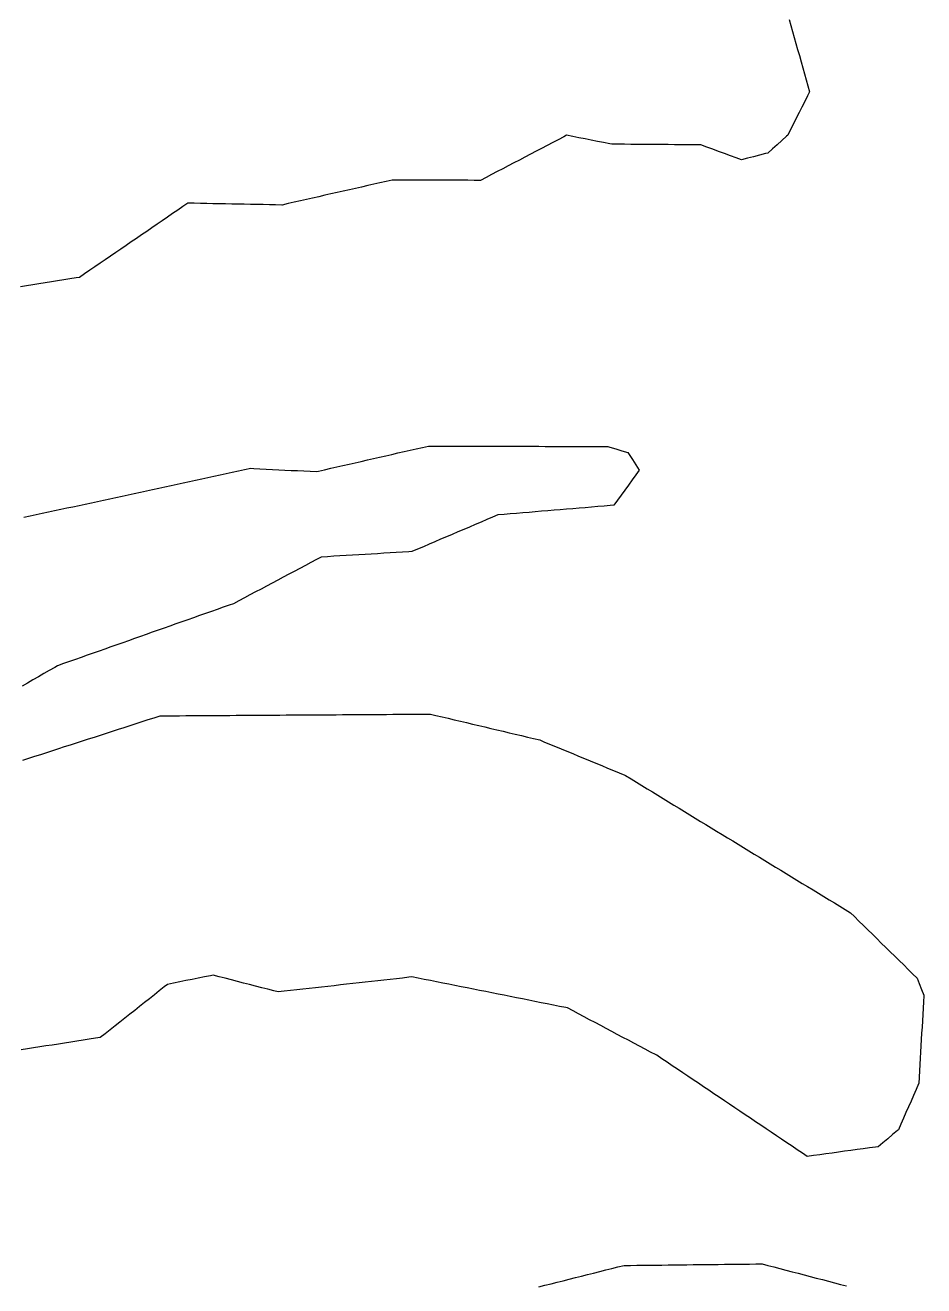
# Model space of a CAD drawing. Header units: millimetres. Extents: x 257 to 2289, y 96 to 1983.
# Drawn here: x 411.5 to 554.8, y 1252.6 to 1453.6 of the extents above; entities that cross this region are included whole.
import ezdxf

# ---------------------------------------------------------------- set-up
doc = ezdxf.new("R2010")
doc.units = ezdxf.units.MM
doc.layers.add('ALL_ISLANDS', color=7, linetype='Continuous')
doc.layers.add('OUTLINE_ISLAND_01', color=7, linetype='Continuous')

msp = doc.modelspace()

# ---------------------------------------------------------------- linework, layer by layer
at = {"layer": 'ALL_ISLANDS'}
for points in [[(533.3287, 1454.5162), (533.5995, 1453.5536), (533.8704, 1452.591), (534.1413, 1451.6283), (534.4122, 1450.6657), (534.6831, 1449.7031), (534.9539, 1448.7405), (535.2248, 1447.7779), (535.4957, 1446.8153), (535.7666, 1445.8527), (536.0374, 1444.8901), (536.3083, 1443.9274), (536.5792, 1442.9648), (536.2619, 1442.3353), (535.8119, 1441.4423), (535.3618, 1440.5493), (534.9117, 1439.6563), (534.4617, 1438.7633), (534.0116, 1437.8703), (533.5615, 1436.9773), (533.1115, 1436.0843), (532.8896, 1435.8843), (532.147, 1435.2147), (531.4043, 1434.545), (530.6616, 1433.8754), (529.9189, 1433.2057), (529.5794, 1433.1192), (528.6103, 1432.8724), (527.6413, 1432.6255), (526.6722, 1432.3787), (525.7032, 1432.1318), (524.891, 1432.4319), (523.9529, 1432.7784), (523.0149, 1433.125), (522.0769, 1433.4716), (521.1389, 1433.8181), (520.2008, 1434.1647), (519.2628, 1434.5112), (519.0563, 1434.5127), (518.0563, 1434.5199), (517.0563, 1434.5271), (516.0563, 1434.5343), (515.0564, 1434.5415), (514.0564, 1434.5487), (513.0564, 1434.5559), (512.0564, 1434.5631), (511.0565, 1434.5703), (510.0565, 1434.5776), (509.0565, 1434.5848), (508.0565, 1434.592), (507.0566, 1434.5992), (506.0566, 1434.6064), (505.0566, 1434.6136), (504.7107, 1434.6817), (503.7296, 1434.8749), (502.7484, 1435.068), (501.7672, 1435.2612), (500.7861, 1435.4544), (499.8049, 1435.6476), (498.8238, 1435.8408), (497.8426, 1436.034), (497.3972, 1435.8012), (496.511, 1435.3379), (495.6248, 1434.8746), (494.7385, 1434.4114), (493.8523, 1433.9481), (492.9661, 1433.4849), (492.0799, 1433.0216), (491.1936, 1432.5584), (490.3074, 1432.0951), (489.4212, 1431.6319), (488.535, 1431.1686), (487.6487, 1430.7054), (486.7625, 1430.2421), (485.8763, 1429.7788), (484.9901, 1429.3156), (484.1038, 1428.8523), (484.0728, 1428.8524), (483.0728, 1428.8561), (482.0728, 1428.8598), (481.0728, 1428.8635), (480.0728, 1428.8671), (479.0728, 1428.8708), (478.0728, 1428.8745), (477.0728, 1428.8782), (476.0728, 1428.8818), (475.0728, 1428.8855), (474.0728, 1428.8892), (473.0728, 1428.8929), (472.0728, 1428.8965), (471.0729, 1428.9002), (470.0729, 1428.9039), (470.0115, 1428.89), (469.036, 1428.6697), (468.0606, 1428.4493), (467.0852, 1428.229), (466.1098, 1428.0086), (465.1344, 1427.7883), (464.1589, 1427.5679), (463.1835, 1427.3476), (462.2081, 1427.1272), (461.2327, 1426.9069), (460.2572, 1426.6865), (459.2818, 1426.4662), (458.3064, 1426.2459), (457.331, 1426.0255), (456.3556, 1425.8052), (455.3801, 1425.5848), (454.4047, 1425.3645), (453.4293, 1425.1441), (452.4539, 1424.9238), (452.4327, 1424.9242), (451.4329, 1424.9433), (450.4331, 1424.9625), (449.4332, 1424.9816), (448.4334, 1425.0007), (447.4336, 1425.0199), (446.4338, 1425.039), (445.434, 1425.0581), (444.4342, 1425.0773), (443.4343, 1425.0964), (442.4345, 1425.1155), (441.4347, 1425.1347), (440.4349, 1425.1538), (439.4351, 1425.173), (438.4353, 1425.1921), (437.4354, 1425.2112), (436.6477, 1424.6725), (435.8223, 1424.108), (434.9969, 1423.5435), (434.1715, 1422.979), (433.346, 1422.4145), (432.5206, 1421.85), (431.6952, 1421.2855), (430.8697, 1420.721), (430.0443, 1420.1564), (429.2189, 1419.5919), (428.3935, 1419.0274), (427.568, 1418.4629), (426.7426, 1417.8984), (425.9172, 1417.3339), (425.0918, 1416.7694), (424.2663, 1416.2049), (423.4409, 1415.6404), (422.6155, 1415.0759), (421.79, 1414.5114), (420.9646, 1413.9469), (420.1392, 1413.3824), (419.6137, 1413.2981), (418.6263, 1413.1398), (417.6389, 1412.9814), (416.6515, 1412.8231), (415.6641, 1412.6648), (414.6767, 1412.5065), (413.6894, 1412.3482), (412.702, 1412.1898), (411.7146, 1412.0315), (410.7272, 1411.8732)], [(411.2885, 1375.1321), (412.2659, 1375.3431), (413.2434, 1375.5541), (414.2209, 1375.7652), (415.1984, 1375.9762), (416.1759, 1376.1872), (417.1533, 1376.3983), (418.1308, 1376.6093), (419.1083, 1376.8204), (420.0858, 1377.0314), (421.0633, 1377.2424), (422.0407, 1377.4535), (423.0182, 1377.6645), (423.9957, 1377.8755), (424.9732, 1378.0866), (425.9506, 1378.2976), (426.9281, 1378.5086), (427.9056, 1378.7197), (428.8831, 1378.9307), (429.8606, 1379.1417), (430.838, 1379.3528), (431.8155, 1379.5638), (432.793, 1379.7748), (433.7705, 1379.9859), (434.748, 1380.1969), (435.7254, 1380.408), (436.7029, 1380.619), (437.6804, 1380.83), (438.6579, 1381.0411), (439.6353, 1381.2521), (440.6128, 1381.4631), (441.5903, 1381.6742), (442.5678, 1381.8852), (443.5453, 1382.0962), (444.5227, 1382.3073), (445.5002, 1382.5183), (446.4777, 1382.7293), (447.4552, 1382.9404), (447.9261, 1382.9166), (448.9248, 1382.8662), (449.9235, 1382.8158), (450.9223, 1382.7653), (451.921, 1382.7149), (452.9197, 1382.6645), (453.9184, 1382.6141), (454.9172, 1382.5637), (455.9159, 1382.5132), (456.9146, 1382.4628), (457.9134, 1382.4124), (458.2631, 1382.4921), (459.2381, 1382.7144), (460.2131, 1382.9367), (461.1881, 1383.159), (462.1631, 1383.3813), (463.138, 1383.6035), (464.113, 1383.8258), (465.088, 1384.0481), (466.063, 1384.2704), (467.038, 1384.4927), (468.0129, 1384.7149), (468.9879, 1384.9372), (469.9629, 1385.1595), (470.9379, 1385.3818), (471.9129, 1385.6041), (472.8879, 1385.8263), (473.8628, 1386.0486), (474.8378, 1386.2709), (475.8128, 1386.4932), (476.4254, 1386.4915), (477.4254, 1386.4887), (478.4254, 1386.4859), (479.4254, 1386.4831), (480.4254, 1386.4803), (481.4254, 1386.4775), (482.4254, 1386.4747), (483.4254, 1386.4719), (484.4254, 1386.4691), (485.4254, 1386.4663), (486.4254, 1386.4635), (487.4254, 1386.4607), (488.4254, 1386.4579), (489.4254, 1386.4551), (490.4254, 1386.4523), (491.4254, 1386.4495), (492.4254, 1386.4467), (493.4254, 1386.4439), (494.4254, 1386.4411), (495.4254, 1386.4383), (496.4254, 1386.4355), (497.4254, 1386.4327), (498.4254, 1386.4299), (499.4253, 1386.4271), (500.4253, 1386.4243), (501.4253, 1386.4215), (502.4253, 1386.4187), (503.4253, 1386.4159), (504.4253, 1386.4131), (504.7545, 1386.3124), (505.7107, 1386.0197), (506.6669, 1385.727), (507.6231, 1385.4343), (507.7947, 1385.163), (508.3291, 1384.3178), (508.8636, 1383.4726), (509.398, 1382.6274), (508.8664, 1381.8937), (508.2797, 1381.0839), (507.693, 1380.2741), (507.1063, 1379.4643), (506.5195, 1378.6545), (505.9328, 1377.8448), (505.3461, 1377.035), (504.7997, 1376.9896), (503.8031, 1376.9069), (502.8066, 1376.8242), (501.81, 1376.7415), (500.8134, 1376.6588), (499.8168, 1376.5761), (498.8203, 1376.4934), (497.8237, 1376.4107), (496.8271, 1376.3279), (495.8306, 1376.2452), (494.834, 1376.1625), (493.8374, 1376.0798), (492.8408, 1375.9971), (491.8443, 1375.9144), (490.8477, 1375.8317), (489.8511, 1375.749), (488.8545, 1375.6663), (487.858, 1375.5836), (486.8614, 1375.5008), (486.0236, 1375.1436), (485.1037, 1374.7514), (484.1839, 1374.3591), (483.264, 1373.9669), (482.3441, 1373.5746), (481.4243, 1373.1824), (480.5044, 1372.7902), (479.5845, 1372.3979), (478.6647, 1372.0057), (477.7448, 1371.6134), (476.8249, 1371.2212), (475.9051, 1370.829), (474.9852, 1370.4367), (474.0654, 1370.0445), (473.1455, 1369.6522), (472.6707, 1369.6237), (471.6725, 1369.5637), (470.6743, 1369.5036), (469.6761, 1369.4436), (468.6779, 1369.3836), (467.6797, 1369.3235), (466.6815, 1369.2635), (465.6833, 1369.2035), (464.6851, 1369.1434), (463.6869, 1369.0834), (462.6887, 1369.0234), (461.6906, 1368.9634), (460.6924, 1368.9033), (459.6942, 1368.8433), (458.696, 1368.7833), (457.9385, 1368.3811), (457.0553, 1367.9121), (456.1721, 1367.4432), (455.2889, 1366.9742), (454.4057, 1366.5052), (453.5224, 1366.0363), (452.6392, 1365.5673), (451.756, 1365.0984), (450.8728, 1364.6294), (449.9896, 1364.1604), (449.1063, 1363.6915), (448.2231, 1363.2225), (447.3399, 1362.7535), (446.4567, 1362.2846), (445.5735, 1361.8156), (444.6903, 1361.3467), (444.0097, 1361.1066), (443.0666, 1360.7739), (442.1236, 1360.4413), (441.1805, 1360.1086), (440.2375, 1359.776), (439.2944, 1359.4433), (438.3514, 1359.1107), (437.4083, 1358.778), (436.4653, 1358.4454), (435.5222, 1358.1127), (434.5792, 1357.78), (433.6361, 1357.4474), (432.6931, 1357.1147), (431.75, 1356.7821), (430.807, 1356.4494), (429.8639, 1356.1168), (428.9209, 1355.7841), (427.9778, 1355.4515), (427.0348, 1355.1188), (426.0917, 1354.7862), (425.1487, 1354.4535), (424.2057, 1354.1209), (423.2626, 1353.7882), (422.3196, 1353.4555), (421.3765, 1353.1229), (420.4335, 1352.7902), (419.4904, 1352.4576), (418.5474, 1352.1249), (417.6043, 1351.7923), (416.6613, 1351.4596), (416.195, 1351.1909), (415.3286, 1350.6915), (414.4623, 1350.1921), (413.5959, 1349.6927), (412.7295, 1349.1933), (411.8631, 1348.6939), (410.9968, 1348.1945)], [(411.1204, 1336.4036), (412.072, 1336.7109), (413.0236, 1337.0182), (413.9752, 1337.3255), (414.9268, 1337.6328), (415.8784, 1337.9401), (416.8301, 1338.2474), (417.7817, 1338.5547), (418.7333, 1338.862), (419.6849, 1339.1693), (420.6365, 1339.4766), (421.5881, 1339.7839), (422.5397, 1340.0911), (423.4914, 1340.3984), (424.443, 1340.7057), (425.3946, 1341.013), (426.3462, 1341.3203), (427.2978, 1341.6276), (428.2494, 1341.9349), (429.2011, 1342.2422), (430.1527, 1342.5495), (431.1043, 1342.8568), (432.0559, 1343.1641), (433.0075, 1343.4713), (433.1092, 1343.472), (434.1091, 1343.4784), (435.1091, 1343.4848), (436.1091, 1343.4912), (437.1091, 1343.4976), (438.109, 1343.504), (439.109, 1343.5104), (440.109, 1343.5167), (441.109, 1343.5231), (442.109, 1343.5295), (443.1089, 1343.5359), (444.1089, 1343.5423), (445.1089, 1343.5487), (446.1089, 1343.5551), (447.1089, 1343.5615), (448.1088, 1343.5679), (449.1088, 1343.5743), (450.1088, 1343.5807), (451.1088, 1343.5871), (452.1088, 1343.5935), (453.1087, 1343.5998), (454.1087, 1343.6062), (455.1087, 1343.6126), (456.1087, 1343.619), (457.1087, 1343.6254), (458.1086, 1343.6318), (459.1086, 1343.6382), (460.1086, 1343.6446), (461.1086, 1343.651), (462.1086, 1343.6574), (463.1085, 1343.6638), (464.1085, 1343.6702), (465.1085, 1343.6766), (466.1085, 1343.683), (467.1085, 1343.6893), (468.1084, 1343.6957), (469.1084, 1343.7021), (470.1084, 1343.7085), (471.1084, 1343.7149), (472.1084, 1343.7213), (473.1083, 1343.7277), (474.1083, 1343.7341), (475.1083, 1343.7405), (476.1083, 1343.7469), (477.0013, 1343.5353), (477.9744, 1343.3047), (478.9474, 1343.0741), (479.9205, 1342.8435), (480.8935, 1342.613), (481.8666, 1342.3824), (482.8396, 1342.1518), (483.8127, 1341.9212), (484.7858, 1341.6907), (485.7588, 1341.4601), (486.7319, 1341.2295), (487.7049, 1340.9989), (488.678, 1340.7683), (489.651, 1340.5378), (490.6241, 1340.3072), (491.5971, 1340.0766), (492.5702, 1339.846), (493.5432, 1339.6155), (494.1978, 1339.3451), (495.122, 1338.9632), (496.0463, 1338.5814), (496.9705, 1338.1996), (497.8947, 1337.8178), (498.819, 1337.4359), (499.7432, 1337.0541), (500.6675, 1336.6723), (501.5917, 1336.2905), (502.5159, 1335.9087), (503.4402, 1335.5268), (504.3644, 1335.145), (505.2886, 1334.7632), (506.2129, 1334.3814), (507.1371, 1333.9995), (507.2524, 1333.9292), (508.1062, 1333.4086), (508.9599, 1332.8879), (509.8137, 1332.3673), (510.6675, 1331.8466), (511.5212, 1331.326), (512.375, 1330.8053), (513.2288, 1330.2847), (514.0826, 1329.764), (514.9363, 1329.2434), (515.7901, 1328.7227), (516.6439, 1328.202), (517.4976, 1327.6814), (518.3514, 1327.1607), (519.2052, 1326.6401), (520.0589, 1326.1194), (520.9127, 1325.5988), (521.7665, 1325.0781), (522.6202, 1324.5575), (523.474, 1324.0368), (524.3278, 1323.5162), (525.1815, 1322.9955), (526.0353, 1322.4749), (526.8891, 1321.9542), (527.7429, 1321.4336), (528.5966, 1320.9129), (529.4504, 1320.3923), (530.3042, 1319.8716), (531.1579, 1319.351), (532.0117, 1318.8303), (532.8655, 1318.3097), (533.7192, 1317.789), (534.573, 1317.2684), (535.4268, 1316.7477), (536.2805, 1316.227), (537.1343, 1315.7064), (537.9881, 1315.1857), (538.8418, 1314.6651), (539.6956, 1314.1444), (540.5494, 1313.6238), (541.4032, 1313.1031), (542.2569, 1312.5825), (543.1107, 1312.0618), (543.7417, 1311.443), (544.4557, 1310.7428), (545.1697, 1310.0427), (545.8837, 1309.3425), (546.5977, 1308.6423), (547.3116, 1307.9422), (548.0256, 1307.242), (548.7396, 1306.5419), (549.4536, 1305.8417), (550.1676, 1305.1415), (550.8816, 1304.4414), (551.5955, 1303.7412), (552.3095, 1303.041), (553.0235, 1302.3409), (553.7375, 1301.6407), (554.0735, 1300.7802), (554.4372, 1299.8487), (554.801, 1298.9172), (554.7965, 1298.8375), (554.7404, 1297.8391), (554.6843, 1296.8406), (554.6281, 1295.8422), (554.572, 1294.8438), (554.5159, 1293.8454), (554.4598, 1292.8469), (554.4037, 1291.8485), (554.3476, 1290.8501), (554.2915, 1289.8517), (554.2354, 1288.8532), (554.1793, 1287.8548), (554.1231, 1286.8564), (554.067, 1285.858), (554.0109, 1284.8595), (553.9748, 1284.7775), (553.572, 1283.8622), (553.1692, 1282.9469), (552.7664, 1282.0316), (552.3637, 1281.1163), (551.9609, 1280.201), (551.5581, 1279.2857), (551.1553, 1278.3704), (550.7525, 1277.4551), (550.5948, 1277.3232), (549.8279, 1276.6815), (549.061, 1276.0397), (548.294, 1275.398), (547.5271, 1274.7563), (547.1228, 1274.701), (546.132, 1274.5654), (545.1412, 1274.4299), (544.1505, 1274.2944), (543.1597, 1274.1588), (542.1689, 1274.0233), (541.1781, 1273.8878), (540.1874, 1273.7522), (539.1966, 1273.6167), (538.2058, 1273.4811), (537.2151, 1273.3456), (536.2243, 1273.2101), (535.4519, 1273.7285), (534.6216, 1274.2858), (533.7913, 1274.8431), (532.961, 1275.4004), (532.1306, 1275.9578), (531.3003, 1276.5151), (530.47, 1277.0724), (529.6397, 1277.6297), (528.8094, 1278.187), (527.9791, 1278.7443), (527.1488, 1279.3016), (526.3185, 1279.8589), (525.4882, 1280.4162), (524.6579, 1280.9735), (523.8276, 1281.5309), (522.9973, 1282.0882), (522.167, 1282.6455), (521.3367, 1283.2028), (520.5064, 1283.7601), (519.6761, 1284.3174), (518.8458, 1284.8747), (518.0155, 1285.432), (517.1852, 1285.9893), (516.3549, 1286.5467), (515.5246, 1287.104), (514.6943, 1287.6613), (513.864, 1288.2186), (513.0336, 1288.7759), (512.2033, 1289.3332), (512.1068, 1289.3845), (511.2236, 1289.8536), (510.3404, 1290.3227), (509.4573, 1290.7918), (508.5741, 1291.2609), (507.691, 1291.7299), (506.8078, 1292.199), (505.9247, 1292.6681), (505.0415, 1293.1372), (504.1584, 1293.6063), (503.2752, 1294.0754), (502.3921, 1294.5445), (501.5089, 1295.0135), (500.6258, 1295.4826), (499.7426, 1295.9517), (498.8595, 1296.4208), (497.9763, 1296.8899), (497.6861, 1296.9476), (496.7053, 1297.1426), (495.7245, 1297.3376), (494.7437, 1297.5327), (493.7629, 1297.7277), (492.7821, 1297.9227), (491.8013, 1298.1177), (490.8205, 1298.3128), (489.8397, 1298.5078), (488.8589, 1298.7028), (487.8781, 1298.8978), (486.8973, 1299.0929), (485.9165, 1299.2879), (484.9357, 1299.4829), (483.9549, 1299.6779), (482.9741, 1299.873), (481.9933, 1300.068), (481.0125, 1300.263), (480.0317, 1300.458), (479.0509, 1300.6531), (478.0701, 1300.8481), (477.0893, 1301.0431), (476.1085, 1301.2381), (475.1277, 1301.4332), (474.1469, 1301.6282), (473.1661, 1301.8232), (472.6819, 1301.7691), (471.6881, 1301.6582), (470.6943, 1301.5472), (469.7005, 1301.4362), (468.7066, 1301.3252), (467.7128, 1301.2142), (466.719, 1301.1033), (465.7252, 1300.9923), (464.7313, 1300.8813), (463.7375, 1300.7703), (462.7437, 1300.6594), (461.7499, 1300.5484), (460.7561, 1300.4374), (459.7622, 1300.3264), (458.7684, 1300.2154), (457.7746, 1300.1045), (456.7808, 1299.9935), (455.7869, 1299.8825), (454.7931, 1299.7715), (453.7993, 1299.6605), (452.8055, 1299.5496), (451.8116, 1299.4386), (451.148, 1299.6104), (450.1799, 1299.861), (449.2119, 1300.1117), (448.2438, 1300.3623), (447.2757, 1300.613), (446.3076, 1300.8636), (445.3395, 1301.1142), (444.3714, 1301.3649), (443.4034, 1301.6155), (442.4353, 1301.8662), (441.4672, 1302.1168), (441.044, 1302.0312), (440.0638, 1301.8331), (439.0837, 1301.635), (438.1035, 1301.4368), (437.1233, 1301.2387), (436.1431, 1301.0406), (435.163, 1300.8424), (434.1828, 1300.6443), (433.655, 1300.2265), (432.871, 1299.6058), (432.087, 1298.9851), (431.3029, 1298.3643), (430.5189, 1297.7436), (429.7348, 1297.1229), (428.9508, 1296.5022), (428.1667, 1295.8815), (427.3827, 1295.2608), (426.5987, 1294.6401), (425.8146, 1294.0194), (425.0306, 1293.3987), (424.2465, 1292.778), (423.4625, 1292.1572), (422.7037, 1292.0405), (421.7153, 1291.8885), (420.7269, 1291.7364), (419.7386, 1291.5844), (418.7502, 1291.4323), (417.7618, 1291.2803), (416.7734, 1291.1282), (415.7851, 1290.9762), (414.7967, 1290.8241), (413.8083, 1290.6721), (412.8199, 1290.52), (411.8316, 1290.368), (410.8432, 1290.2159)], [(493.4189, 1252.4132), (494.3886, 1252.6574), (495.3584, 1252.9015), (496.3281, 1253.1456), (497.2978, 1253.3897), (498.2676, 1253.6338), (499.2373, 1253.878), (500.2071, 1254.1221), (501.1768, 1254.3662), (502.1466, 1254.6103), (503.1163, 1254.8545), (504.0861, 1255.0986), (505.0558, 1255.3427), (506.0255, 1255.5868), (506.9953, 1255.8309), (507.0247, 1255.8313), (508.0246, 1255.842), (509.0246, 1255.8527), (510.0245, 1255.8634), (511.0245, 1255.8741), (512.0244, 1255.8848), (513.0243, 1255.8956), (514.0243, 1255.9063), (515.0242, 1255.917), (516.0242, 1255.9277), (517.0241, 1255.9384), (518.0241, 1255.9492), (519.024, 1255.9599), (520.0239, 1255.9706), (521.0239, 1255.9813), (522.0238, 1255.992), (523.0238, 1256.0027), (524.0237, 1256.0135), (525.0237, 1256.0242), (526.0236, 1256.0349), (527.0235, 1256.0456), (528.0235, 1256.0563), (529.0234, 1256.0671), (529.9165, 1255.8345), (530.8842, 1255.5825), (531.852, 1255.3304), (532.8197, 1255.0784), (533.7874, 1254.8264), (534.7551, 1254.5744), (535.7229, 1254.3224), (536.6906, 1254.0704), (537.6583, 1253.8183), (538.626, 1253.5663), (539.5937, 1253.3143), (540.5615, 1253.0623), (541.5292, 1252.8103), (542.4969, 1252.5583)]]:
    msp.add_lwpolyline(points, dxfattribs=at)
at = {"layer": 'OUTLINE_ISLAND_01'}
for points in [[(533.3287, 1454.5162), (533.5995, 1453.5536), (533.8704, 1452.591), (534.1413, 1451.6283), (534.4122, 1450.6657), (534.6831, 1449.7031), (534.9539, 1448.7405), (535.2248, 1447.7779), (535.4957, 1446.8153), (535.7666, 1445.8527), (536.0374, 1444.8901), (536.3083, 1443.9274), (536.5792, 1442.9648), (536.2619, 1442.3353), (535.8119, 1441.4423), (535.3618, 1440.5493), (534.9117, 1439.6563), (534.4617, 1438.7633), (534.0116, 1437.8703), (533.5615, 1436.9773), (533.1115, 1436.0843), (532.8896, 1435.8843), (532.147, 1435.2147), (531.4043, 1434.545), (530.6616, 1433.8754), (529.9189, 1433.2057), (529.5794, 1433.1192), (528.6103, 1432.8724), (527.6413, 1432.6255), (526.6722, 1432.3787), (525.7032, 1432.1318), (524.891, 1432.4319), (523.9529, 1432.7784), (523.0149, 1433.125), (522.0769, 1433.4716), (521.1389, 1433.8181), (520.2008, 1434.1647), (519.2628, 1434.5112), (519.0563, 1434.5127), (518.0563, 1434.5199), (517.0563, 1434.5271), (516.0563, 1434.5343), (515.0564, 1434.5415), (514.0564, 1434.5487), (513.0564, 1434.5559), (512.0564, 1434.5631), (511.0565, 1434.5703), (510.0565, 1434.5776), (509.0565, 1434.5848), (508.0565, 1434.592), (507.0566, 1434.5992), (506.0566, 1434.6064), (505.0566, 1434.6136), (504.7107, 1434.6817), (503.7296, 1434.8749), (502.7484, 1435.068), (501.7672, 1435.2612), (500.7861, 1435.4544), (499.8049, 1435.6476), (498.8238, 1435.8408), (497.8426, 1436.034), (497.3972, 1435.8012), (496.511, 1435.3379), (495.6248, 1434.8746), (494.7385, 1434.4114), (493.8523, 1433.9481), (492.9661, 1433.4849), (492.0799, 1433.0216), (491.1936, 1432.5584), (490.3074, 1432.0951), (489.4212, 1431.6319), (488.535, 1431.1686), (487.6487, 1430.7054), (486.7625, 1430.2421), (485.8763, 1429.7788), (484.9901, 1429.3156), (484.1038, 1428.8523), (484.0728, 1428.8524), (483.0728, 1428.8561), (482.0728, 1428.8598), (481.0728, 1428.8635), (480.0728, 1428.8671), (479.0728, 1428.8708), (478.0728, 1428.8745), (477.0728, 1428.8782), (476.0728, 1428.8818), (475.0728, 1428.8855), (474.0728, 1428.8892), (473.0728, 1428.8929), (472.0728, 1428.8965), (471.0729, 1428.9002), (470.0729, 1428.9039), (470.0115, 1428.89), (469.036, 1428.6697), (468.0606, 1428.4493), (467.0852, 1428.229), (466.1098, 1428.0086), (465.1344, 1427.7883), (464.1589, 1427.5679), (463.1835, 1427.3476), (462.2081, 1427.1272), (461.2327, 1426.9069), (460.2572, 1426.6865), (459.2818, 1426.4662), (458.3064, 1426.2459), (457.331, 1426.0255), (456.3556, 1425.8052), (455.3801, 1425.5848), (454.4047, 1425.3645), (453.4293, 1425.1441), (452.4539, 1424.9238), (452.4327, 1424.9242), (451.4329, 1424.9433), (450.4331, 1424.9625), (449.4332, 1424.9816), (448.4334, 1425.0007), (447.4336, 1425.0199), (446.4338, 1425.039), (445.434, 1425.0581), (444.4342, 1425.0773), (443.4343, 1425.0964), (442.4345, 1425.1155), (441.4347, 1425.1347), (440.4349, 1425.1538), (439.4351, 1425.173), (438.4353, 1425.1921), (437.4354, 1425.2112), (436.6477, 1424.6725), (435.8223, 1424.108), (434.9969, 1423.5435), (434.1715, 1422.979), (433.346, 1422.4145), (432.5206, 1421.85), (431.6952, 1421.2855), (430.8697, 1420.721), (430.0443, 1420.1564), (429.2189, 1419.5919), (428.3935, 1419.0274), (427.568, 1418.4629), (426.7426, 1417.8984), (425.9172, 1417.3339), (425.0918, 1416.7694), (424.2663, 1416.2049), (423.4409, 1415.6404), (422.6155, 1415.0759), (421.79, 1414.5114), (420.9646, 1413.9469), (420.1392, 1413.3824), (419.6137, 1413.2981), (418.6263, 1413.1398), (417.6389, 1412.9814), (416.6515, 1412.8231), (415.6641, 1412.6648), (414.6767, 1412.5065), (413.6894, 1412.3482), (412.702, 1412.1898), (411.7146, 1412.0315), (410.7272, 1411.8732)], [(411.2885, 1375.1321), (412.2659, 1375.3431), (413.2434, 1375.5541), (414.2209, 1375.7652), (415.1984, 1375.9762), (416.1759, 1376.1872), (417.1533, 1376.3983), (418.1308, 1376.6093), (419.1083, 1376.8204), (420.0858, 1377.0314), (421.0633, 1377.2424), (422.0407, 1377.4535), (423.0182, 1377.6645), (423.9957, 1377.8755), (424.9732, 1378.0866), (425.9506, 1378.2976), (426.9281, 1378.5086), (427.9056, 1378.7197), (428.8831, 1378.9307), (429.8606, 1379.1417), (430.838, 1379.3528), (431.8155, 1379.5638), (432.793, 1379.7748), (433.7705, 1379.9859), (434.748, 1380.1969), (435.7254, 1380.408), (436.7029, 1380.619), (437.6804, 1380.83), (438.6579, 1381.0411), (439.6353, 1381.2521), (440.6128, 1381.4631), (441.5903, 1381.6742), (442.5678, 1381.8852), (443.5453, 1382.0962), (444.5227, 1382.3073), (445.5002, 1382.5183), (446.4777, 1382.7293), (447.4552, 1382.9404), (447.9261, 1382.9166), (448.9248, 1382.8662), (449.9235, 1382.8158), (450.9223, 1382.7653), (451.921, 1382.7149), (452.9197, 1382.6645), (453.9184, 1382.6141), (454.9172, 1382.5637), (455.9159, 1382.5132), (456.9146, 1382.4628), (457.9134, 1382.4124), (458.2631, 1382.4921), (459.2381, 1382.7144), (460.2131, 1382.9367), (461.1881, 1383.159), (462.1631, 1383.3813), (463.138, 1383.6035), (464.113, 1383.8258), (465.088, 1384.0481), (466.063, 1384.2704), (467.038, 1384.4927), (468.0129, 1384.7149), (468.9879, 1384.9372), (469.9629, 1385.1595), (470.9379, 1385.3818), (471.9129, 1385.6041), (472.8879, 1385.8263), (473.8628, 1386.0486), (474.8378, 1386.2709), (475.8128, 1386.4932), (476.4254, 1386.4915), (477.4254, 1386.4887), (478.4254, 1386.4859), (479.4254, 1386.4831), (480.4254, 1386.4803), (481.4254, 1386.4775), (482.4254, 1386.4747), (483.4254, 1386.4719), (484.4254, 1386.4691), (485.4254, 1386.4663), (486.4254, 1386.4635), (487.4254, 1386.4607), (488.4254, 1386.4579), (489.4254, 1386.4551), (490.4254, 1386.4523), (491.4254, 1386.4495), (492.4254, 1386.4467), (493.4254, 1386.4439), (494.4254, 1386.4411), (495.4254, 1386.4383), (496.4254, 1386.4355), (497.4254, 1386.4327), (498.4254, 1386.4299), (499.4253, 1386.4271), (500.4253, 1386.4243), (501.4253, 1386.4215), (502.4253, 1386.4187), (503.4253, 1386.4159), (504.4253, 1386.4131), (504.7545, 1386.3124), (505.7107, 1386.0197), (506.6669, 1385.727), (507.6231, 1385.4343), (507.7947, 1385.163), (508.3291, 1384.3178), (508.8636, 1383.4726), (509.398, 1382.6274), (508.8664, 1381.8937), (508.2797, 1381.0839), (507.693, 1380.2741), (507.1063, 1379.4643), (506.5195, 1378.6545), (505.9328, 1377.8448), (505.3461, 1377.035), (504.7997, 1376.9896), (503.8031, 1376.9069), (502.8066, 1376.8242), (501.81, 1376.7415), (500.8134, 1376.6588), (499.8168, 1376.5761), (498.8203, 1376.4934), (497.8237, 1376.4107), (496.8271, 1376.3279), (495.8306, 1376.2452), (494.834, 1376.1625), (493.8374, 1376.0798), (492.8408, 1375.9971), (491.8443, 1375.9144), (490.8477, 1375.8317), (489.8511, 1375.749), (488.8545, 1375.6663), (487.858, 1375.5836), (486.8614, 1375.5008), (486.0236, 1375.1436), (485.1037, 1374.7514), (484.1839, 1374.3591), (483.264, 1373.9669), (482.3441, 1373.5746), (481.4243, 1373.1824), (480.5044, 1372.7902), (479.5845, 1372.3979), (478.6647, 1372.0057), (477.7448, 1371.6134), (476.8249, 1371.2212), (475.9051, 1370.829), (474.9852, 1370.4367), (474.0654, 1370.0445), (473.1455, 1369.6522), (472.6707, 1369.6237), (471.6725, 1369.5637), (470.6743, 1369.5036), (469.6761, 1369.4436), (468.6779, 1369.3836), (467.6797, 1369.3235), (466.6815, 1369.2635), (465.6833, 1369.2035), (464.6851, 1369.1434), (463.6869, 1369.0834), (462.6887, 1369.0234), (461.6906, 1368.9634), (460.6924, 1368.9033), (459.6942, 1368.8433), (458.696, 1368.7833), (457.9385, 1368.3811), (457.0553, 1367.9121), (456.1721, 1367.4432), (455.2889, 1366.9742), (454.4057, 1366.5052), (453.5224, 1366.0363), (452.6392, 1365.5673), (451.756, 1365.0984), (450.8728, 1364.6294), (449.9896, 1364.1604), (449.1063, 1363.6915), (448.2231, 1363.2225), (447.3399, 1362.7535), (446.4567, 1362.2846), (445.5735, 1361.8156), (444.6903, 1361.3467), (444.0097, 1361.1066), (443.0666, 1360.7739), (442.1236, 1360.4413), (441.1805, 1360.1086), (440.2375, 1359.776), (439.2944, 1359.4433), (438.3514, 1359.1107), (437.4083, 1358.778), (436.4653, 1358.4454), (435.5222, 1358.1127), (434.5792, 1357.78), (433.6361, 1357.4474), (432.6931, 1357.1147), (431.75, 1356.7821), (430.807, 1356.4494), (429.8639, 1356.1168), (428.9209, 1355.7841), (427.9778, 1355.4515), (427.0348, 1355.1188), (426.0917, 1354.7862), (425.1487, 1354.4535), (424.2057, 1354.1209), (423.2626, 1353.7882), (422.3196, 1353.4555), (421.3765, 1353.1229), (420.4335, 1352.7902), (419.4904, 1352.4576), (418.5474, 1352.1249), (417.6043, 1351.7923), (416.6613, 1351.4596), (416.195, 1351.1909), (415.3286, 1350.6915), (414.4623, 1350.1921), (413.5959, 1349.6927), (412.7295, 1349.1933), (411.8631, 1348.6939), (410.9968, 1348.1945)], [(411.1204, 1336.4036), (412.072, 1336.7109), (413.0236, 1337.0182), (413.9752, 1337.3255), (414.9268, 1337.6328), (415.8784, 1337.9401), (416.8301, 1338.2474), (417.7817, 1338.5547), (418.7333, 1338.862), (419.6849, 1339.1693), (420.6365, 1339.4766), (421.5881, 1339.7839), (422.5397, 1340.0911), (423.4914, 1340.3984), (424.443, 1340.7057), (425.3946, 1341.013), (426.3462, 1341.3203), (427.2978, 1341.6276), (428.2494, 1341.9349), (429.2011, 1342.2422), (430.1527, 1342.5495), (431.1043, 1342.8568), (432.0559, 1343.1641), (433.0075, 1343.4713), (433.1092, 1343.472), (434.1091, 1343.4784), (435.1091, 1343.4848), (436.1091, 1343.4912), (437.1091, 1343.4976), (438.109, 1343.504), (439.109, 1343.5104), (440.109, 1343.5167), (441.109, 1343.5231), (442.109, 1343.5295), (443.1089, 1343.5359), (444.1089, 1343.5423), (445.1089, 1343.5487), (446.1089, 1343.5551), (447.1089, 1343.5615), (448.1088, 1343.5679), (449.1088, 1343.5743), (450.1088, 1343.5807), (451.1088, 1343.5871), (452.1088, 1343.5935), (453.1087, 1343.5998), (454.1087, 1343.6062), (455.1087, 1343.6126), (456.1087, 1343.619), (457.1087, 1343.6254), (458.1086, 1343.6318), (459.1086, 1343.6382), (460.1086, 1343.6446), (461.1086, 1343.651), (462.1086, 1343.6574), (463.1085, 1343.6638), (464.1085, 1343.6702), (465.1085, 1343.6766), (466.1085, 1343.683), (467.1085, 1343.6893), (468.1084, 1343.6957), (469.1084, 1343.7021), (470.1084, 1343.7085), (471.1084, 1343.7149), (472.1084, 1343.7213), (473.1083, 1343.7277), (474.1083, 1343.7341), (475.1083, 1343.7405), (476.1083, 1343.7469), (477.0013, 1343.5353), (477.9744, 1343.3047), (478.9474, 1343.0741), (479.9205, 1342.8435), (480.8935, 1342.613), (481.8666, 1342.3824), (482.8396, 1342.1518), (483.8127, 1341.9212), (484.7858, 1341.6907), (485.7588, 1341.4601), (486.7319, 1341.2295), (487.7049, 1340.9989), (488.678, 1340.7683), (489.651, 1340.5378), (490.6241, 1340.3072), (491.5971, 1340.0766), (492.5702, 1339.846), (493.5432, 1339.6155), (494.1978, 1339.3451), (495.122, 1338.9632), (496.0463, 1338.5814), (496.9705, 1338.1996), (497.8947, 1337.8178), (498.819, 1337.4359), (499.7432, 1337.0541), (500.6675, 1336.6723), (501.5917, 1336.2905), (502.5159, 1335.9087), (503.4402, 1335.5268), (504.3644, 1335.145), (505.2886, 1334.7632), (506.2129, 1334.3814), (507.1371, 1333.9995), (507.2524, 1333.9292), (508.1062, 1333.4086), (508.9599, 1332.8879), (509.8137, 1332.3673), (510.6675, 1331.8466), (511.5212, 1331.326), (512.375, 1330.8053), (513.2288, 1330.2847), (514.0826, 1329.764), (514.9363, 1329.2434), (515.7901, 1328.7227), (516.6439, 1328.202), (517.4976, 1327.6814), (518.3514, 1327.1607), (519.2052, 1326.6401), (520.0589, 1326.1194), (520.9127, 1325.5988), (521.7665, 1325.0781), (522.6202, 1324.5575), (523.474, 1324.0368), (524.3278, 1323.5162), (525.1815, 1322.9955), (526.0353, 1322.4749), (526.8891, 1321.9542), (527.7429, 1321.4336), (528.5966, 1320.9129), (529.4504, 1320.3923), (530.3042, 1319.8716), (531.1579, 1319.351), (532.0117, 1318.8303), (532.8655, 1318.3097), (533.7192, 1317.789), (534.573, 1317.2684), (535.4268, 1316.7477), (536.2805, 1316.227), (537.1343, 1315.7064), (537.9881, 1315.1857), (538.8418, 1314.6651), (539.6956, 1314.1444), (540.5494, 1313.6238), (541.4032, 1313.1031), (542.2569, 1312.5825), (543.1107, 1312.0618), (543.7417, 1311.443), (544.4557, 1310.7428), (545.1697, 1310.0427), (545.8837, 1309.3425), (546.5977, 1308.6423), (547.3116, 1307.9422), (548.0256, 1307.242), (548.7396, 1306.5419), (549.4536, 1305.8417), (550.1676, 1305.1415), (550.8816, 1304.4414), (551.5955, 1303.7412), (552.3095, 1303.041), (553.0235, 1302.3409), (553.7375, 1301.6407), (554.0735, 1300.7802), (554.4372, 1299.8487), (554.801, 1298.9172), (554.7965, 1298.8375), (554.7404, 1297.8391), (554.6843, 1296.8406), (554.6281, 1295.8422), (554.572, 1294.8438), (554.5159, 1293.8454), (554.4598, 1292.8469), (554.4037, 1291.8485), (554.3476, 1290.8501), (554.2915, 1289.8517), (554.2354, 1288.8532), (554.1793, 1287.8548), (554.1231, 1286.8564), (554.067, 1285.858), (554.0109, 1284.8595), (553.9748, 1284.7775), (553.572, 1283.8622), (553.1692, 1282.9469), (552.7664, 1282.0316), (552.3637, 1281.1163), (551.9609, 1280.201), (551.5581, 1279.2857), (551.1553, 1278.3704), (550.7525, 1277.4551), (550.5948, 1277.3232), (549.8279, 1276.6815), (549.061, 1276.0397), (548.294, 1275.398), (547.5271, 1274.7563), (547.1228, 1274.701), (546.132, 1274.5654), (545.1412, 1274.4299), (544.1505, 1274.2944), (543.1597, 1274.1588), (542.1689, 1274.0233), (541.1781, 1273.8878), (540.1874, 1273.7522), (539.1966, 1273.6167), (538.2058, 1273.4811), (537.2151, 1273.3456), (536.2243, 1273.2101), (535.4519, 1273.7285), (534.6216, 1274.2858), (533.7913, 1274.8431), (532.961, 1275.4004), (532.1306, 1275.9578), (531.3003, 1276.5151), (530.47, 1277.0724), (529.6397, 1277.6297), (528.8094, 1278.187), (527.9791, 1278.7443), (527.1488, 1279.3016), (526.3185, 1279.8589), (525.4882, 1280.4162), (524.6579, 1280.9735), (523.8276, 1281.5309), (522.9973, 1282.0882), (522.167, 1282.6455), (521.3367, 1283.2028), (520.5064, 1283.7601), (519.6761, 1284.3174), (518.8458, 1284.8747), (518.0155, 1285.432), (517.1852, 1285.9893), (516.3549, 1286.5467), (515.5246, 1287.104), (514.6943, 1287.6613), (513.864, 1288.2186), (513.0336, 1288.7759), (512.2033, 1289.3332), (512.1068, 1289.3845), (511.2236, 1289.8536), (510.3404, 1290.3227), (509.4573, 1290.7918), (508.5741, 1291.2609), (507.691, 1291.7299), (506.8078, 1292.199), (505.9247, 1292.6681), (505.0415, 1293.1372), (504.1584, 1293.6063), (503.2752, 1294.0754), (502.3921, 1294.5445), (501.5089, 1295.0135), (500.6258, 1295.4826), (499.7426, 1295.9517), (498.8595, 1296.4208), (497.9763, 1296.8899), (497.6861, 1296.9476), (496.7053, 1297.1426), (495.7245, 1297.3376), (494.7437, 1297.5327), (493.7629, 1297.7277), (492.7821, 1297.9227), (491.8013, 1298.1177), (490.8205, 1298.3128), (489.8397, 1298.5078), (488.8589, 1298.7028), (487.8781, 1298.8978), (486.8973, 1299.0929), (485.9165, 1299.2879), (484.9357, 1299.4829), (483.9549, 1299.6779), (482.9741, 1299.873), (481.9933, 1300.068), (481.0125, 1300.263), (480.0317, 1300.458), (479.0509, 1300.6531), (478.0701, 1300.8481), (477.0893, 1301.0431), (476.1085, 1301.2381), (475.1277, 1301.4332), (474.1469, 1301.6282), (473.1661, 1301.8232), (472.6819, 1301.7691), (471.6881, 1301.6582), (470.6943, 1301.5472), (469.7005, 1301.4362), (468.7066, 1301.3252), (467.7128, 1301.2142), (466.719, 1301.1033), (465.7252, 1300.9923), (464.7313, 1300.8813), (463.7375, 1300.7703), (462.7437, 1300.6594), (461.7499, 1300.5484), (460.7561, 1300.4374), (459.7622, 1300.3264), (458.7684, 1300.2154), (457.7746, 1300.1045), (456.7808, 1299.9935), (455.7869, 1299.8825), (454.7931, 1299.7715), (453.7993, 1299.6605), (452.8055, 1299.5496), (451.8116, 1299.4386), (451.148, 1299.6104), (450.1799, 1299.861), (449.2119, 1300.1117), (448.2438, 1300.3623), (447.2757, 1300.613), (446.3076, 1300.8636), (445.3395, 1301.1142), (444.3714, 1301.3649), (443.4034, 1301.6155), (442.4353, 1301.8662), (441.4672, 1302.1168), (441.044, 1302.0312), (440.0638, 1301.8331), (439.0837, 1301.635), (438.1035, 1301.4368), (437.1233, 1301.2387), (436.1431, 1301.0406), (435.163, 1300.8424), (434.1828, 1300.6443), (433.655, 1300.2265), (432.871, 1299.6058), (432.087, 1298.9851), (431.3029, 1298.3643), (430.5189, 1297.7436), (429.7348, 1297.1229), (428.9508, 1296.5022), (428.1667, 1295.8815), (427.3827, 1295.2608), (426.5987, 1294.6401), (425.8146, 1294.0194), (425.0306, 1293.3987), (424.2465, 1292.778), (423.4625, 1292.1572), (422.7037, 1292.0405), (421.7153, 1291.8885), (420.7269, 1291.7364), (419.7386, 1291.5844), (418.7502, 1291.4323), (417.7618, 1291.2803), (416.7734, 1291.1282), (415.7851, 1290.9762), (414.7967, 1290.8241), (413.8083, 1290.6721), (412.8199, 1290.52), (411.8316, 1290.368), (410.8432, 1290.2159)], [(493.4189, 1252.4132), (494.3886, 1252.6574), (495.3584, 1252.9015), (496.3281, 1253.1456), (497.2978, 1253.3897), (498.2676, 1253.6338), (499.2373, 1253.878), (500.2071, 1254.1221), (501.1768, 1254.3662), (502.1466, 1254.6103), (503.1163, 1254.8545), (504.0861, 1255.0986), (505.0558, 1255.3427), (506.0255, 1255.5868), (506.9953, 1255.8309), (507.0247, 1255.8313), (508.0246, 1255.842), (509.0246, 1255.8527), (510.0245, 1255.8634), (511.0245, 1255.8741), (512.0244, 1255.8848), (513.0243, 1255.8956), (514.0243, 1255.9063), (515.0242, 1255.917), (516.0242, 1255.9277), (517.0241, 1255.9384), (518.0241, 1255.9492), (519.024, 1255.9599), (520.0239, 1255.9706), (521.0239, 1255.9813), (522.0238, 1255.992), (523.0238, 1256.0027), (524.0237, 1256.0135), (525.0237, 1256.0242), (526.0236, 1256.0349), (527.0235, 1256.0456), (528.0235, 1256.0563), (529.0234, 1256.0671), (529.9165, 1255.8345), (530.8842, 1255.5825), (531.852, 1255.3304), (532.8197, 1255.0784), (533.7874, 1254.8264), (534.7551, 1254.5744), (535.7229, 1254.3224), (536.6906, 1254.0704), (537.6583, 1253.8183), (538.626, 1253.5663), (539.5937, 1253.3143), (540.5615, 1253.0623), (541.5292, 1252.8103), (542.4969, 1252.5583)]]:
    msp.add_lwpolyline(points, dxfattribs=at)

doc.saveas('drawing.dxf')
